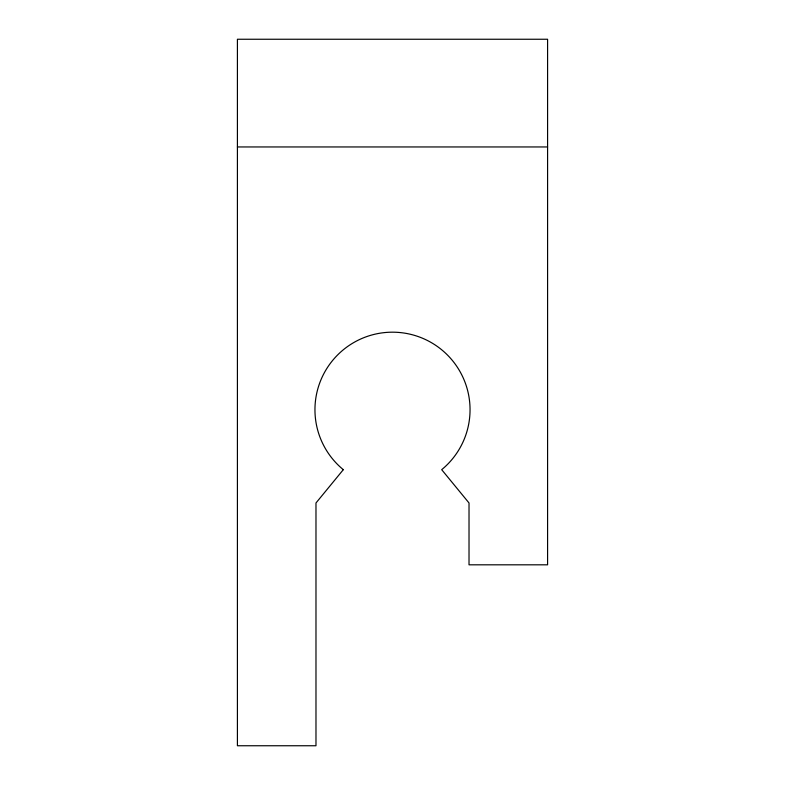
<?xml version="1.0" encoding="UTF-8"?>
<svg xmlns="http://www.w3.org/2000/svg" width="785" height="785" viewBox="0 0 785 785"><rect width="100%" height="100%" fill="white"/><g stroke="black" fill="none" stroke-linecap="round" stroke-linejoin="round"><path stroke-width="1.18" d="M237.413 146.952L547.587 146.952M343.31 469.675L315.982 502.969L315.982 745.75L237.413 745.75L237.413 39.25L547.587 39.25L547.587 564.817L469.018 564.817L469.018 502.969L441.69 469.675A77.538 77.538 0 0 0 449.099 356.724A77.538 77.538 0 0 0 335.901 356.724A77.538 77.538 0 0 0 343.31 469.675"/></g></svg>
